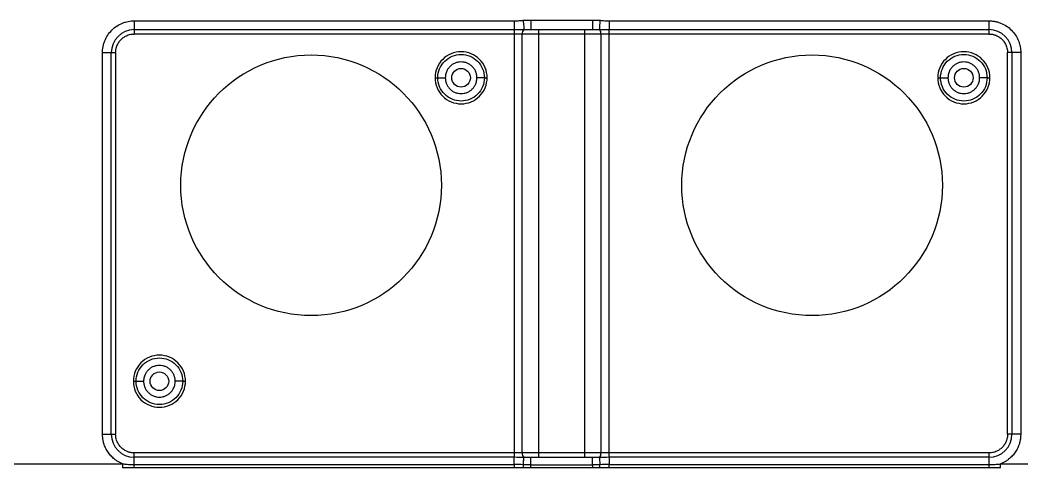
# Model space of a CAD drawing. Header units: millimetres. Extents: x -1 to 1576, y 30 to 633.
# Drawn here: x 1299.5 to 1407.1, y 130.5 to 178.6 of the extents above; entities that cross this region are included whole.
import ezdxf

# ---------------------------------------------------------------- set-up
doc = ezdxf.new("R2010")
doc.units = ezdxf.units.MM

msp = doc.modelspace()

# ---------------------------------------------------------------- linework, layer by layer
at = {"color": 7, "linetype": 'Continuous', "lineweight": 25}
for p, q in [((1311.73, 178.53), (1352.54, 178.53)), ((1311.73, 178.53), (1311.73, 177.11)), ((1354.28, 177.61), (1354.33, 177.62)), ((1354.33, 178.61), (1360.95, 178.61)), ((1354.33, 177.61), (1360.95, 177.61)), ((1355.16, 177.61), (1355.16, 131.61)), ((1360.12, 131.61), (1360.12, 177.61)), ((1362.74, 178.53), (1403.55, 178.53)), ((1403.55, 178.53), (1403.55, 177.11)), ((1311.73, 177.58), (1352.54, 177.58)), ((1403.55, 177.11), (1311.73, 177.11)), ((1352.54, 177.58), (1352.54, 131.64)), ((1353.42, 132.11), (1353.42, 177.11)), ((1361.87, 177.11), (1361.87, 132.11)), ((1362.74, 177.58), (1403.55, 177.58)), ((1362.74, 131.64), (1362.74, 177.58)), ((1308.32, 134.11), (1308.32, 175.11)), ((1308.32, 175.11), (1309.73, 175.11)), ((1309.26, 134.11), (1309.26, 175.11)), ((1309.73, 175.11), (1309.73, 134.11)), ((1406.97, 175.11), (1405.55, 175.11)), ((1405.55, 134.11), (1405.55, 175.11)), ((1406.02, 175.11), (1406.02, 134.11)), ((1406.97, 175.11), (1406.97, 134.11)), ((1308.32, 134.11), (1309.73, 134.11)), ((1406.97, 134.11), (1405.55, 134.11)), ((1311.73, 130.87), (1311.73, 132.11)), ((1403.55, 132.11), (1311.73, 132.11)), ((1352.54, 131.64), (1311.73, 131.64)), ((1354.33, 131.6), (1354.23, 131.61)), ((1360.95, 131.61), (1354.33, 131.61)), ((1361, 131.61), (1360.95, 131.61)), ((1403.55, 131.64), (1362.74, 131.64)), ((1403.55, 132.11), (1403.55, 130.87)), ((1297.17, 130.94), (1310.47, 130.94)), ((1311.73, 130.87), (1352.54, 130.87)), ((1352.54, 130.5), (1311.73, 130.5)), ((1354.33, 130.84), (1360.95, 130.84)), ((1360.95, 130.51), (1354.33, 130.51)), ((1360.95, 130.84), (1360.95, 130.51)), ((1362.74, 130.87), (1403.55, 130.87)), ((1403.55, 130.5), (1362.74, 130.5)), ((1404.81, 130.94), (1418.11, 130.94))]:
    msp.add_line(p, q, dxfattribs=at)
for centre in [(1330.73, 160.86), (1384.55, 160.86)]:
    msp.add_circle(centre, 14, dxfattribs=at)
at = {"color": 141}
for centre in [(1346.84, 172.41), (1400.85, 172.41), (1314.43, 139.81)]:
    msp.add_circle(centre, 1, dxfattribs=at)
at = {"color": 7, "linetype": 'Continuous', "lineweight": 25}
for centre, radius, start, end in [((1311.73, 175.11), 2.47, 90, 180), ((1353.97, 177.19), 0.562, 132.435, 187.8232), ((1361.31, 177.19), 0.562, 352.1767, 47.5651), ((1403.55, 175.11), 2.47, 360, 90), ((1311.73, 134.11), 2.47, 180, 270), ((1403.55, 134.11), 2.47, 270, 360), ((1353.97, 132.04), 0.562, 172.1767, 227.5651), ((1361.31, 132.04), 0.562, 312.435, 7.8232)]:
    msp.add_arc(centre, radius, start, end, dxfattribs=at)
for points, knots in [([(1308.32, 175.11), (1308.32, 175.17), (1308.32, 175.3), (1308.33, 175.48), (1308.36, 175.66), (1308.39, 175.84), (1308.44, 176.02), (1308.49, 176.2), (1308.61, 176.53), (1308.86, 177), (1309.3, 177.54), (1309.84, 177.99), (1310.35, 178.25), (1310.78, 178.4), (1311.09, 178.47), (1311.41, 178.52), (1311.62, 178.52), (1311.73, 178.53)], [0, 0, 0, 0, 0.034552, 0.068858, 0.103016, 0.137128, 0.171294, 0.205615, 0.240191, 0.37006, 0.500029, 0.629897, 0.759866, 0.820152, 0.879909, 0.939678, 1, 1, 1, 1]), ([(1352.54, 178.53), (1352.62, 178.53), (1352.78, 178.53), (1353.01, 178.54), (1353.26, 178.57), (1353.43, 178.58), (1353.51, 178.59)], [0, 0, 0, 0, 0.2323707, 0.4852888, 0.7374116, 1, 1, 1, 1]), ([(1352.54, 178.53), (1352.54, 178.32), (1352.54, 178.12), (1352.54, 177.78), (1352.54, 177.65), (1352.54, 177.58)], [0, 0, 0, 0, 0.5, 0.5, 1, 1, 1, 1]), ([(1353.51, 178.59), (1353.57, 178.59), (1353.69, 178.6), (1353.88, 178.61), (1354.1, 178.61), (1354.25, 178.61), (1354.33, 178.61)], [0, 0, 0, 0, 0.207871, 0.443757, 0.707773, 1, 1, 1, 1]), ([(1353.51, 178.59), (1353.53, 178.35), (1353.55, 178.12), (1353.58, 177.77), (1353.59, 177.64), (1353.59, 177.6)], [0, 0, 0, 0, 0.5, 0.5, 1, 1, 1, 1]), ([(1354.33, 178.61), (1354.33, 178.35), (1354.33, 178.09), (1354.33, 177.72), (1354.33, 177.61), (1354.33, 177.61)], [0, 0, 0, 0, 0.5, 0.5, 1, 1, 1, 1]), ([(1360.95, 178.61), (1361.1, 178.61), (1361.38, 178.61), (1361.65, 178.59), (1361.77, 178.59)], [0, 0, 0, 0, 0.5562128, 1, 1, 1, 1]), ([(1360.95, 178.61), (1360.95, 178.48), (1360.95, 178.35), (1360.95, 178.11), (1360.95, 178), (1360.95, 177.81), (1360.95, 177.74), (1360.95, 177.64), (1360.95, 177.61), (1360.95, 177.61)], [0, 0, 0, 0, 0.25, 0.25, 0.5, 0.5, 0.75, 0.75, 1, 1, 1, 1]), ([(1361.77, 178.59), (1361.75, 178.35), (1361.73, 178.12), (1361.7, 177.77), (1361.69, 177.64), (1361.69, 177.6)], [0, 0, 0, 0, 0.5, 0.5, 1, 1, 1, 1]), ([(1361.77, 178.59), (1361.85, 178.58), (1362.02, 178.57), (1362.27, 178.54), (1362.51, 178.53), (1362.66, 178.53), (1362.74, 178.53)], [0, 0, 0, 0, 0.2627497, 0.5148513, 0.7674746, 1, 1, 1, 1]), ([(1362.74, 178.53), (1362.74, 178.32), (1362.74, 178.12), (1362.74, 177.78), (1362.74, 177.65), (1362.74, 177.58)], [0, 0, 0, 0, 0.5, 0.5, 1, 1, 1, 1]), ([(1403.55, 178.53), (1403.61, 178.53), (1403.74, 178.52), (1403.92, 178.51), (1404.1, 178.48), (1404.28, 178.45), (1404.46, 178.41), (1404.63, 178.35), (1404.97, 178.23), (1405.44, 177.99), (1405.98, 177.54), (1406.43, 177), (1406.69, 176.49), (1406.84, 176.07), (1406.91, 175.75), (1406.96, 175.44), (1406.96, 175.22), (1406.97, 175.11)], [0, 0, 0, 0, 0.034552, 0.068858, 0.103016, 0.137128, 0.171294, 0.205615, 0.240191, 0.37006, 0.500029, 0.629897, 0.759866, 0.820152, 0.879909, 0.939678, 1, 1, 1, 1]), ([(1309.73, 175.11), (1309.73, 175.16), (1309.73, 175.24), (1309.75, 175.36), (1309.76, 175.49), (1309.79, 175.61), (1309.83, 175.73), (1309.9, 175.94), (1310.05, 176.22), (1310.31, 176.54), (1310.62, 176.8), (1310.94, 176.96), (1311.23, 177.06), (1311.48, 177.1), (1311.65, 177.11), (1311.73, 177.11)], [0, 0, 0, 0, 0.040276, 0.080243, 0.120058, 0.159883, 0.199877, 0.240199, 0.370043, 0.500057, 0.629901, 0.759916, 0.840121, 0.919721, 1, 1, 1, 1]), ([(1403.55, 177.11), (1403.59, 177.11), (1403.68, 177.11), (1403.8, 177.1), (1403.93, 177.08), (1404.05, 177.05), (1404.17, 177.02), (1404.38, 176.94), (1404.66, 176.8), (1404.97, 176.54), (1405.23, 176.22), (1405.4, 175.9), (1405.49, 175.61), (1405.54, 175.36), (1405.55, 175.2), (1405.55, 175.11)], [0, 0, 0, 0, 0.040276, 0.080243, 0.120058, 0.159883, 0.199877, 0.240199, 0.370043, 0.500057, 0.629901, 0.759916, 0.840121, 0.919721, 1, 1, 1, 1]), ([(1349.64, 172.41), (1349.64, 172.78), (1349.57, 173.15), (1349.29, 173.82), (1349.08, 174.13), (1348.56, 174.65), (1348.25, 174.86), (1347.58, 175.14), (1347.21, 175.21), (1346.48, 175.21), (1346.11, 175.14), (1345.43, 174.86), (1345.12, 174.65), (1344.61, 174.13), (1344.4, 173.82), (1344.12, 173.15), (1344.04, 172.78), (1344.04, 172.41)], [0, 0, 0, 0, 0.125, 0.125, 0.25, 0.25, 0.375, 0.375, 0.5, 0.5, 0.625, 0.625, 0.75, 0.75, 0.875, 0.875, 1, 1, 1, 1]), ([(1344.34, 172.41), (1344.34, 172.74), (1344.41, 173.07), (1344.66, 173.67), (1344.85, 173.95), (1345.31, 174.41), (1345.58, 174.6), (1346.19, 174.85), (1346.52, 174.91), (1347.17, 174.91), (1347.5, 174.85), (1348.1, 174.6), (1348.38, 174.41), (1348.84, 173.95), (1349.03, 173.67), (1349.28, 173.07), (1349.34, 172.74), (1349.34, 172.41)], [0, 0, 0, 0, 0.125, 0.125, 0.25, 0.25, 0.375, 0.375, 0.5, 0.5, 0.625, 0.625, 0.75, 0.75, 0.875, 0.875, 1, 1, 1, 1]), ([(1403.65, 172.41), (1403.65, 172.78), (1403.58, 173.15), (1403.3, 173.82), (1403.09, 174.13), (1402.57, 174.65), (1402.26, 174.86), (1401.58, 175.14), (1401.22, 175.21), (1400.48, 175.21), (1400.12, 175.14), (1399.44, 174.86), (1399.13, 174.65), (1398.61, 174.13), (1398.4, 173.82), (1398.12, 173.15), (1398.05, 172.78), (1398.05, 172.41)], [0, 0, 0, 0, 0.125, 0.125, 0.25, 0.25, 0.375, 0.375, 0.5, 0.5, 0.625, 0.625, 0.75, 0.75, 0.875, 0.875, 1, 1, 1, 1]), ([(1398.35, 172.41), (1398.35, 172.74), (1398.42, 173.07), (1398.67, 173.67), (1398.85, 173.95), (1399.31, 174.41), (1399.59, 174.6), (1400.2, 174.85), (1400.52, 174.91), (1401.18, 174.91), (1401.51, 174.85), (1402.11, 174.6), (1402.39, 174.41), (1402.85, 173.95), (1403.04, 173.67), (1403.29, 173.07), (1403.35, 172.74), (1403.35, 172.41)], [0, 0, 0, 0, 0.125, 0.125, 0.25, 0.25, 0.375, 0.375, 0.5, 0.5, 0.625, 0.625, 0.75, 0.75, 0.875, 0.875, 1, 1, 1, 1]), ([(1348.54, 172.41), (1348.54, 172.46), (1348.54, 172.55), (1348.53, 172.68), (1348.5, 172.81), (1348.46, 172.94), (1348.39, 173.13), (1348.27, 173.36), (1348.05, 173.62), (1347.8, 173.84), (1347.5, 173.99), (1347.18, 174.09), (1346.84, 174.12), (1346.51, 174.09), (1346.19, 173.99), (1345.89, 173.84), (1345.63, 173.62), (1345.42, 173.36), (1345.28, 173.1), (1345.2, 172.85), (1345.15, 172.64), (1345.15, 172.49), (1345.14, 172.41)], [0, 0, 0, 0, 0.0251787, 0.0501304, 0.075011, 0.0999776, 0.1251858, 0.1875872, 0.2500924, 0.3125006, 0.3750104, 0.4374743, 0.5000394, 0.5625051, 0.6250656, 0.6874642, 0.7499708, 0.8123743, 0.8748727, 0.9166785, 0.958145, 1, 1, 1, 1]), ([(1402.55, 172.41), (1402.55, 172.46), (1402.55, 172.55), (1402.53, 172.68), (1402.51, 172.81), (1402.47, 172.94), (1402.4, 173.13), (1402.27, 173.36), (1402.06, 173.62), (1401.8, 173.84), (1401.51, 173.99), (1401.19, 174.09), (1400.85, 174.12), (1400.52, 174.09), (1400.2, 173.99), (1399.9, 173.84), (1399.64, 173.62), (1399.43, 173.36), (1399.29, 173.1), (1399.2, 172.85), (1399.16, 172.64), (1399.15, 172.49), (1399.15, 172.41)], [0, 0, 0, 0, 0.025179, 0.05013, 0.075011, 0.099978, 0.125186, 0.187587, 0.250092, 0.312501, 0.37501, 0.437474, 0.50004, 0.562505, 0.625066, 0.687464, 0.749971, 0.812374, 0.874873, 0.916678, 0.958145, 1, 1, 1, 1]), ([(1344.04, 172.41), (1344.12, 172.41), (1344.2, 172.41), (1344.31, 172.41), (1344.34, 172.41), (1344.34, 172.41)], [0, 0, 0, 0, 0.5, 0.5, 1, 1, 1, 1]), ([(1344.04, 172.41), (1344.04, 172.05), (1344.12, 171.68), (1344.4, 171), (1344.61, 170.69), (1345.12, 170.17), (1345.43, 169.97), (1346.11, 169.69), (1346.48, 169.61), (1347.21, 169.61), (1347.58, 169.69), (1348.25, 169.97), (1348.56, 170.17), (1349.08, 170.69), (1349.29, 171), (1349.57, 171.68), (1349.64, 172.05), (1349.64, 172.41)], [0, 0, 0, 0, 0.125, 0.125, 0.25, 0.25, 0.375, 0.375, 0.5, 0.5, 0.625, 0.625, 0.75, 0.75, 0.875, 0.875, 1, 1, 1, 1]), ([(1349.34, 172.41), (1349.34, 172.09), (1349.28, 171.76), (1349.03, 171.15), (1348.84, 170.88), (1348.38, 170.41), (1348.1, 170.23), (1347.5, 169.98), (1347.17, 169.91), (1346.52, 169.91), (1346.19, 169.98), (1345.58, 170.23), (1345.31, 170.41), (1344.85, 170.88), (1344.66, 171.15), (1344.41, 171.76), (1344.34, 172.09), (1344.34, 172.41)], [0, 0, 0, 0, 0.125, 0.125, 0.25, 0.25, 0.375, 0.375, 0.5, 0.5, 0.625, 0.625, 0.75, 0.75, 0.875, 0.875, 1, 1, 1, 1]), ([(1344.34, 172.41), (1344.34, 172.41), (1344.43, 172.41), (1344.73, 172.41), (1344.93, 172.41), (1345.14, 172.41)], [0, 0, 0, 0, 0.5, 0.5, 1, 1, 1, 1]), ([(1345.14, 172.41), (1345.15, 172.37), (1345.15, 172.28), (1345.16, 172.15), (1345.19, 172.02), (1345.23, 171.89), (1345.29, 171.7), (1345.42, 171.46), (1345.63, 171.2), (1345.89, 170.99), (1346.19, 170.83), (1346.51, 170.73), (1346.84, 170.7), (1347.18, 170.73), (1347.5, 170.83), (1347.8, 170.99), (1348.05, 171.2), (1348.27, 171.46), (1348.41, 171.73), (1348.49, 171.97), (1348.54, 172.19), (1348.54, 172.34), (1348.54, 172.41)], [0, 0, 0, 0, 0.025108, 0.050018, 0.074887, 0.09987, 0.125122, 0.187514, 0.250079, 0.312484, 0.374988, 0.437452, 0.500017, 0.562482, 0.625047, 0.687453, 0.749962, 0.812367, 0.874868, 0.916676, 0.958144, 1, 1, 1, 1]), ([(1349.34, 172.41), (1349.34, 172.41), (1349.26, 172.41), (1348.96, 172.41), (1348.75, 172.41), (1348.54, 172.41)], [0, 0, 0, 0, 0.5, 0.5, 1, 1, 1, 1]), ([(1349.34, 172.41), (1349.34, 172.41), (1349.38, 172.41), (1349.49, 172.41), (1349.57, 172.41), (1349.64, 172.41)], [0, 0, 0, 0, 0.5, 0.5, 1, 1, 1, 1]), ([(1398.05, 172.41), (1398.05, 172.05), (1398.12, 171.68), (1398.4, 171), (1398.61, 170.69), (1399.13, 170.17), (1399.44, 169.97), (1400.12, 169.69), (1400.48, 169.61), (1401.22, 169.61), (1401.58, 169.69), (1402.26, 169.97), (1402.57, 170.17), (1403.09, 170.69), (1403.3, 171), (1403.58, 171.68), (1403.65, 172.05), (1403.65, 172.41)], [0, 0, 0, 0, 0.125, 0.125, 0.25, 0.25, 0.375, 0.375, 0.5, 0.5, 0.625, 0.625, 0.75, 0.75, 0.875, 0.875, 1, 1, 1, 1]), ([(1398.05, 172.41), (1398.13, 172.41), (1398.21, 172.41), (1398.32, 172.41), (1398.35, 172.41), (1398.35, 172.41)], [0, 0, 0, 0, 0.5, 0.5, 1, 1, 1, 1]), ([(1403.35, 172.41), (1403.35, 172.09), (1403.29, 171.76), (1403.04, 171.15), (1402.85, 170.88), (1402.39, 170.41), (1402.11, 170.23), (1401.51, 169.98), (1401.18, 169.91), (1400.52, 169.91), (1400.2, 169.98), (1399.59, 170.23), (1399.31, 170.41), (1398.85, 170.88), (1398.67, 171.15), (1398.42, 171.76), (1398.35, 172.09), (1398.35, 172.41)], [0, 0, 0, 0, 0.125, 0.125, 0.25, 0.25, 0.375, 0.375, 0.5, 0.5, 0.625, 0.625, 0.75, 0.75, 0.875, 0.875, 1, 1, 1, 1]), ([(1398.35, 172.41), (1398.35, 172.41), (1398.44, 172.41), (1398.73, 172.41), (1398.94, 172.41), (1399.15, 172.41)], [0, 0, 0, 0, 0.5, 0.5, 1, 1, 1, 1]), ([(1399.15, 172.41), (1399.15, 172.37), (1399.15, 172.28), (1399.17, 172.15), (1399.2, 172.02), (1399.23, 171.89), (1399.3, 171.7), (1399.43, 171.46), (1399.64, 171.2), (1399.9, 170.99), (1400.2, 170.83), (1400.52, 170.73), (1400.85, 170.7), (1401.18, 170.73), (1401.51, 170.83), (1401.8, 170.99), (1402.06, 171.2), (1402.27, 171.46), (1402.41, 171.73), (1402.5, 171.97), (1402.54, 172.19), (1402.55, 172.34), (1402.55, 172.41)], [0, 0, 0, 0, 0.025108, 0.050018, 0.074887, 0.09987, 0.125122, 0.187514, 0.250079, 0.312484, 0.374988, 0.437452, 0.500017, 0.562482, 0.625047, 0.687453, 0.749962, 0.812367, 0.874868, 0.916676, 0.958145, 1, 1, 1, 1]), ([(1403.35, 172.41), (1403.35, 172.41), (1403.26, 172.41), (1402.97, 172.41), (1402.76, 172.41), (1402.55, 172.41)], [0, 0, 0, 0, 0.5, 0.5, 1, 1, 1, 1]), ([(1403.35, 172.41), (1403.35, 172.41), (1403.38, 172.41), (1403.49, 172.41), (1403.57, 172.41), (1403.65, 172.41)], [0, 0, 0, 0, 0.5, 0.5, 1, 1, 1, 1]), ([(1317.23, 139.81), (1317.23, 140.18), (1317.16, 140.55), (1316.88, 141.22), (1316.67, 141.53), (1316.15, 142.05), (1315.84, 142.26), (1315.16, 142.54), (1314.8, 142.61), (1314.06, 142.61), (1313.7, 142.54), (1313.02, 142.26), (1312.71, 142.05), (1312.19, 141.53), (1311.98, 141.22), (1311.7, 140.55), (1311.63, 140.18), (1311.63, 139.81)], [0, 0, 0, 0, 0.125, 0.125, 0.25, 0.25, 0.375, 0.375, 0.5, 0.5, 0.625, 0.625, 0.75, 0.75, 0.875, 0.875, 1, 1, 1, 1]), ([(1311.93, 139.81), (1311.93, 140.14), (1312, 140.47), (1312.25, 141.07), (1312.43, 141.35), (1312.89, 141.81), (1313.17, 142), (1313.78, 142.25), (1314.1, 142.31), (1314.76, 142.31), (1315.09, 142.25), (1315.69, 142), (1315.97, 141.81), (1316.43, 141.35), (1316.62, 141.07), (1316.87, 140.47), (1316.93, 140.14), (1316.93, 139.81)], [0, 0, 0, 0, 0.125, 0.125, 0.25, 0.25, 0.375, 0.375, 0.5, 0.5, 0.625, 0.625, 0.75, 0.75, 0.875, 0.875, 1, 1, 1, 1]), ([(1316.13, 139.81), (1316.13, 139.86), (1316.13, 139.95), (1316.11, 140.08), (1316.09, 140.21), (1316.05, 140.34), (1315.98, 140.53), (1315.85, 140.76), (1315.64, 141.02), (1315.38, 141.24), (1315.09, 141.39), (1314.77, 141.49), (1314.43, 141.52), (1314.1, 141.49), (1313.78, 141.39), (1313.48, 141.24), (1313.22, 141.02), (1313.01, 140.76), (1312.87, 140.5), (1312.78, 140.25), (1312.74, 140.04), (1312.73, 139.89), (1312.73, 139.81)], [0, 0, 0, 0, 0.025179, 0.05013, 0.075011, 0.099978, 0.125186, 0.187587, 0.250092, 0.312501, 0.37501, 0.437474, 0.50004, 0.562505, 0.625066, 0.687464, 0.749971, 0.812374, 0.874873, 0.916678, 0.958145, 1, 1, 1, 1]), ([(1311.63, 139.81), (1311.71, 139.81), (1311.79, 139.81), (1311.9, 139.81), (1311.93, 139.81), (1311.93, 139.81)], [0, 0, 0, 0, 0.5, 0.5, 1, 1, 1, 1]), ([(1311.63, 139.81), (1311.63, 139.45), (1311.7, 139.08), (1311.98, 138.4), (1312.19, 138.09), (1312.71, 137.57), (1313.02, 137.37), (1313.7, 137.09), (1314.06, 137.01), (1314.8, 137.01), (1315.16, 137.09), (1315.84, 137.37), (1316.15, 137.57), (1316.67, 138.09), (1316.88, 138.4), (1317.16, 139.08), (1317.23, 139.45), (1317.23, 139.81)], [0, 0, 0, 0, 0.125, 0.125, 0.25, 0.25, 0.375, 0.375, 0.5, 0.5, 0.625, 0.625, 0.75, 0.75, 0.875, 0.875, 1, 1, 1, 1]), ([(1316.93, 139.81), (1316.93, 139.49), (1316.87, 139.16), (1316.62, 138.55), (1316.43, 138.28), (1315.97, 137.81), (1315.69, 137.63), (1315.09, 137.38), (1314.76, 137.31), (1314.1, 137.31), (1313.78, 137.38), (1313.17, 137.63), (1312.89, 137.81), (1312.43, 138.28), (1312.25, 138.55), (1312, 139.16), (1311.93, 139.49), (1311.93, 139.81)], [0, 0, 0, 0, 0.125, 0.125, 0.25, 0.25, 0.375, 0.375, 0.5, 0.5, 0.625, 0.625, 0.75, 0.75, 0.875, 0.875, 1, 1, 1, 1]), ([(1311.93, 139.81), (1311.93, 139.81), (1312.02, 139.81), (1312.31, 139.81), (1312.52, 139.81), (1312.73, 139.81)], [0, 0, 0, 0, 0.5, 0.5, 1, 1, 1, 1]), ([(1311.93, 139.81), (1311.93, 139.81), (1312.02, 139.81), (1312.31, 139.81), (1312.52, 139.81), (1312.73, 139.81)], [0, 0, 0, 0, 0.5, 0.5, 1, 1, 1, 1]), ([(1312.73, 139.81), (1312.73, 139.77), (1312.73, 139.68), (1312.75, 139.55), (1312.78, 139.42), (1312.81, 139.29), (1312.88, 139.1), (1313.01, 138.86), (1313.22, 138.6), (1313.48, 138.39), (1313.78, 138.23), (1314.1, 138.13), (1314.43, 138.1), (1314.76, 138.13), (1315.09, 138.23), (1315.38, 138.39), (1315.64, 138.6), (1315.85, 138.86), (1315.99, 139.13), (1316.08, 139.37), (1316.12, 139.59), (1316.13, 139.74), (1316.13, 139.81)], [0, 0, 0, 0, 0.025108, 0.050018, 0.074887, 0.09987, 0.125122, 0.187514, 0.250079, 0.312484, 0.374988, 0.437452, 0.500017, 0.562482, 0.625047, 0.687453, 0.749962, 0.812367, 0.874868, 0.916676, 0.958145, 1, 1, 1, 1]), ([(1316.93, 139.81), (1316.93, 139.81), (1316.84, 139.81), (1316.55, 139.81), (1316.34, 139.81), (1316.13, 139.81)], [0, 0, 0, 0, 0.5, 0.5, 1, 1, 1, 1]), ([(1316.93, 139.81), (1316.93, 139.81), (1316.96, 139.81), (1317.07, 139.81), (1317.15, 139.81), (1317.23, 139.81)], [0, 0, 0, 0, 0.5, 0.5, 1, 1, 1, 1]), ([(1310.47, 130.94), (1310.42, 130.96), (1310.32, 131), (1310.17, 131.08), (1310.02, 131.15), (1309.88, 131.24), (1309.74, 131.33), (1309.52, 131.51), (1309.22, 131.78), (1308.9, 132.19), (1308.64, 132.64), (1308.47, 133.07), (1308.38, 133.45), (1308.33, 133.78), (1308.32, 134), (1308.32, 134.11)], [0, 0, 0, 0, 0.040883, 0.08158, 0.122187, 0.162802, 0.203521, 0.244441, 0.372171, 0.500035, 0.627766, 0.75563, 0.837187, 0.918385, 1, 1, 1, 1]), ([(1311.73, 132.11), (1311.69, 132.11), (1311.6, 132.12), (1311.48, 132.13), (1311.36, 132.15), (1311.23, 132.17), (1311.11, 132.21), (1310.91, 132.28), (1310.62, 132.43), (1310.31, 132.69), (1310.05, 133.01), (1309.88, 133.33), (1309.79, 133.61), (1309.74, 133.86), (1309.73, 134.03), (1309.73, 134.11)], [0, 0, 0, 0, 0.040276, 0.080243, 0.120058, 0.159883, 0.199877, 0.240199, 0.370043, 0.500057, 0.629901, 0.759916, 0.840121, 0.919721, 1, 1, 1, 1]), ([(1405.55, 134.11), (1405.55, 134.07), (1405.55, 133.99), (1405.54, 133.86), (1405.52, 133.74), (1405.49, 133.62), (1405.45, 133.5), (1405.38, 133.29), (1405.24, 133.01), (1404.97, 132.69), (1404.66, 132.43), (1404.34, 132.26), (1404.05, 132.17), (1403.8, 132.12), (1403.64, 132.12), (1403.55, 132.11)], [0, 0, 0, 0, 0.040276, 0.080243, 0.120058, 0.159883, 0.199877, 0.240199, 0.370043, 0.500057, 0.629901, 0.759916, 0.840121, 0.919721, 1, 1, 1, 1]), ([(1406.97, 134.11), (1406.96, 134.06), (1406.96, 133.95), (1406.95, 133.78), (1406.93, 133.62), (1406.9, 133.45), (1406.87, 133.29), (1406.79, 133.02), (1406.65, 132.64), (1406.39, 132.19), (1406.06, 131.78), (1405.72, 131.47), (1405.4, 131.24), (1405.12, 131.07), (1404.91, 130.98), (1404.81, 130.94)], [0, 0, 0, 0, 0.040883, 0.08158, 0.122187, 0.162802, 0.203521, 0.244441, 0.372171, 0.500035, 0.627766, 0.75563, 0.837187, 0.918385, 1, 1, 1, 1]), ([(1352.54, 130.87), (1352.54, 131.04), (1352.54, 131.21), (1352.54, 131.48), (1352.54, 131.58), (1352.54, 131.64)], [0, 0, 0, 0, 0.5, 0.5, 1, 1, 1, 1]), ([(1353.53, 130.85), (1353.55, 131.04), (1353.56, 131.22), (1353.58, 131.5), (1353.59, 131.59), (1353.59, 131.62)], [0, 0, 0, 0, 0.5, 0.5, 1, 1, 1, 1]), ([(1354.33, 130.84), (1354.33, 131.06), (1354.33, 131.26), (1354.33, 131.54), (1354.33, 131.61), (1354.33, 131.61)], [0, 0, 0, 0, 0.5, 0.5, 1, 1, 1, 1]), ([(1360.95, 130.84), (1360.95, 131.06), (1360.95, 131.26), (1360.95, 131.54), (1360.95, 131.61), (1360.95, 131.61)], [0, 0, 0, 0, 0.5, 0.5, 1, 1, 1, 1]), ([(1361.69, 131.62), (1361.69, 131.59), (1361.7, 131.5), (1361.72, 131.22), (1361.74, 131.04), (1361.75, 130.85)], [0, 0, 0, 0, 0.5, 0.5, 1, 1, 1, 1]), ([(1362.74, 131.64), (1362.74, 131.58), (1362.74, 131.48), (1362.74, 131.21), (1362.74, 131.04), (1362.74, 130.87)], [0, 0, 0, 0, 0.5, 0.5, 1, 1, 1, 1]), ([(1310.47, 130.94), (1310.47, 130.85), (1310.47, 130.76), (1310.47, 130.6), (1310.47, 130.54), (1310.47, 130.5)], [0, 0, 0, 0, 0.5, 0.5, 1, 1, 1, 1]), ([(1310.47, 130.94), (1310.56, 130.93), (1310.73, 130.91), (1310.98, 130.89), (1311.23, 130.88), (1311.48, 130.87), (1311.65, 130.87), (1311.73, 130.87)], [0, 0, 0, 0, 0.206312, 0.408164, 0.606837, 0.80366, 1, 1, 1, 1]), ([(1311.73, 130.5), (1311.64, 130.5), (1311.43, 130.5), (1311.1, 130.5), (1310.77, 130.5), (1310.56, 130.5), (1310.47, 130.5)], [0, 0, 0, 0, 0.221378, 0.492164, 0.7995, 1, 1, 1, 1]), ([(1353.54, 130.51), (1353.35, 130.51), (1353.01, 130.51), (1352.68, 130.51), (1352.54, 130.5)], [0, 0, 0, 0, 0.580575, 1, 1, 1, 1]), ([(1354.33, 130.51), (1354.18, 130.51), (1353.92, 130.51), (1353.66, 130.51), (1353.54, 130.51)], [0, 0, 0, 0, 0.548125, 1, 1, 1, 1]), ([(1361.74, 130.51), (1361.62, 130.51), (1361.36, 130.51), (1361.1, 130.51), (1360.95, 130.51)], [0, 0, 0, 0, 0.452244, 1, 1, 1, 1]), ([(1362.74, 130.5), (1362.6, 130.51), (1362.27, 130.51), (1361.94, 130.51), (1361.74, 130.51)], [0, 0, 0, 0, 0.420474, 1, 1, 1, 1]), ([(1403.55, 130.87), (1403.65, 130.87), (1403.86, 130.87), (1404.17, 130.88), (1404.49, 130.9), (1404.7, 130.93), (1404.81, 130.94)], [0, 0, 0, 0, 0.245457, 0.492199, 0.742868, 1, 1, 1, 1]), ([(1404.81, 130.5), (1404.73, 130.5), (1404.51, 130.5), (1404.19, 130.5), (1403.85, 130.5), (1403.64, 130.5), (1403.55, 130.5)], [0, 0, 0, 0, 0.200515, 0.50786, 0.778848, 1, 1, 1, 1]), ([(1404.81, 130.5), (1404.81, 130.54), (1404.81, 130.6), (1404.81, 130.76), (1404.81, 130.85), (1404.81, 130.94)], [0, 0, 0, 0, 0.5, 0.5, 1, 1, 1, 1])]:
    msp.add_open_spline(points, degree=3, knots=knots, dxfattribs=at)
for points in [[(1353.59, 177.6), (1353.83, 177.61), (1354.07, 177.61), (1354.33, 177.61)], [(1360.95, 177.61), (1361.21, 177.61), (1361.45, 177.61), (1361.69, 177.6)], [(1352.54, 177.58), (1352.91, 177.58), (1353.27, 177.59), (1353.59, 177.6)], [(1361.69, 177.6), (1362.01, 177.59), (1362.38, 177.58), (1362.74, 177.58)], [(1353.59, 131.62), (1353.27, 131.63), (1352.91, 131.64), (1352.54, 131.64)], [(1354.33, 131.61), (1354.07, 131.61), (1353.83, 131.61), (1353.59, 131.62)], [(1361.69, 131.62), (1361.45, 131.61), (1361.21, 131.61), (1360.95, 131.61)], [(1362.74, 131.64), (1362.38, 131.64), (1362.01, 131.63), (1361.69, 131.62)], [(1311.73, 130.5), (1311.73, 130.58), (1311.73, 130.71), (1311.73, 130.87)], [(1352.54, 130.87), (1352.54, 130.71), (1352.54, 130.58), (1352.54, 130.5)], [(1353.53, 130.85), (1353.19, 130.86), (1352.87, 130.87), (1352.54, 130.87)], [(1353.54, 130.51), (1353.54, 130.58), (1353.53, 130.71), (1353.53, 130.85)], [(1354.33, 130.84), (1354.07, 130.84), (1353.8, 130.85), (1353.53, 130.85)], [(1354.33, 130.51), (1354.33, 130.58), (1354.33, 130.7), (1354.33, 130.84)], [(1361.75, 130.85), (1361.48, 130.85), (1361.22, 130.84), (1360.95, 130.84)], [(1361.74, 130.51), (1361.75, 130.58), (1361.75, 130.71), (1361.75, 130.85)], [(1362.74, 130.87), (1362.42, 130.87), (1362.09, 130.86), (1361.75, 130.85)], [(1362.74, 130.5), (1362.74, 130.58), (1362.74, 130.71), (1362.74, 130.87)], [(1403.55, 130.87), (1403.55, 130.71), (1403.55, 130.58), (1403.55, 130.5)]]:
    msp.add_open_spline(points, degree=3, dxfattribs=at)

doc.saveas('drawing.dxf')
